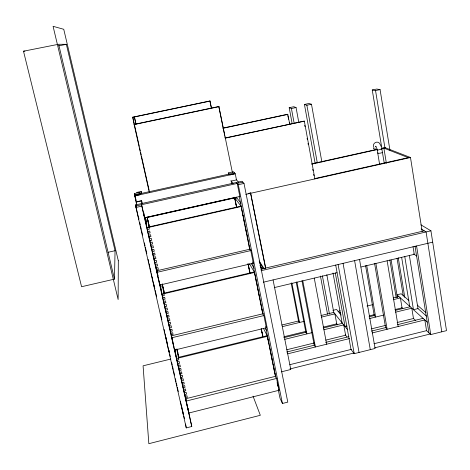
<?xml version="1.0" encoding="UTF-8"?>
<svg xmlns="http://www.w3.org/2000/svg" width="470" height="470" viewBox="0 0 470 470"><rect width="100%" height="100%" fill="white"/><g stroke="black" fill="none" stroke-linecap="round" stroke-linejoin="round"><path stroke-width="0.7" d="M114.469 279.121L115.056 250.704L66.364 44.327L58.621 44.256L114.469 279.121L81.574 286.729L23.5 51.212L57.904 44.397M373.421 147.092C372.199 142.404 378.802 139.837 380.342 144.801M374.044 147.756L373.515 148.203A2.444 0.864 -6.5 0 0 374.279 148.937L375.377 149.025A2.321 0.817 -6.5 0 0 377.14 148.72M379.548 163.983L377.263 150.189L381.875 149.155L384.254 163.184M136.588 208.797L135.683 204.844L135.953 207.446L186.267 427.9L191.778 426.502L187.788 407.978M278.387 390.241L279.979 398.119L282.423 403.489L287.787 402.126L244.001 183.429L242.032 181.238L135.695 204.885M275.919 376.206L185.697 398.754L186.143 401.116L188.846 413.024L278.974 390.276M281.307 371.852L290.783 369.49L273.064 279.909M335.709 265.068L351.008 349.457L354.21 353.669L375.101 348.458L359.527 259.458M426.278 330.404L430.755 334.57L446.5 330.645L430.931 230.811L420.897 224.819M185.515 397.943L187.336 397.485L186.954 395.793L185.133 396.245L184.986 395.481M186.138 401.08L276.971 378.35M183.588 389.436L185.415 388.984L185.797 390.688L183.976 391.14M289.843 364.673L351.519 349.328M374.026 343.729L426.554 330.663L424.827 319.941L372.14 332.966M290.154 368.915L354.145 352.958M374.766 347.818L430.22 333.988M179.71 372.316L181.543 371.864L181.931 373.585L180.098 374.038L179.963 373.315M286.765 349.745L314.418 342.93M325.763 340.127L345.615 335.233L343.735 324.882L323.824 329.764M371.517 328.847L385.747 325.34M397.127 322.532L413.483 318.495L411.796 308.203L395.57 312.174M286.712 352.024L314.994 345.039M325.598 342.419L348.934 336.661M371.382 331.115L386.252 327.443M397.579 324.647L423.071 318.355M287.699 353.839L349.568 338.547M181.655 380.894L183.482 380.441L183.094 378.732L181.267 379.184L181.132 378.456M182.043 382.609L183.87 382.157L184.258 383.867L182.43 384.319L182.29 383.579M381.605 149.231L381.94 149.143M177.366 361.971L179.199 361.518L179.593 363.251L177.754 363.698L177.625 362.999M283.962 336.749L306.07 331.338M323.184 327.149L336.737 323.836L334.904 313.86L321.468 317.127M369.461 315.828L374.42 314.612M394.959 309.589L402.044 307.856L400.393 297.933L393.29 299.66M283.78 337.695L306.411 332.155M323.389 327.995L342.483 323.325M369.032 316.821L374.707 315.435M395.282 310.394L410.181 306.745M284.708 339.346L312.444 332.548M369.473 318.572L383.59 315.112M347.001 326.01L345.027 326.497L335.28 272.876M332.854 310.376L336.579 309.471L341.179 315.07M266.355 327.778L174.576 350.068L171.797 337.807L171.438 335.821L263.37 313.678M281.818 325.04L298.891 320.893M320.945 315.535L333.747 312.421M338.13 311.357L340.251 310.84M393.249 297.962L398.901 296.588M282.582 326.591L304.02 321.374M339.305 312.791L340.727 312.444M367.011 306.052L372.692 304.672M170.868 359.039L143.08 365.819L148.837 443.692L260.321 415.292L253.03 396.145M178.289 357.37L267.171 335.686L267.841 338.036M171.239 334.946L173.089 334.499L172.696 332.742L170.839 333.189M171.785 337.765L263.647 315.617M168.448 322.632L170.304 322.191L170.704 323.953L168.847 324.394M165.64 310.247L167.508 309.801L167.103 308.026L165.234 308.467L165.135 307.879M166.039 312.021L167.907 311.575L168.307 313.349L166.445 313.79L166.339 313.196M274.556 287.54L336.996 272.7M361.025 266.995L414.264 254.341L413.03 246.685M162.814 297.774L164.688 297.334L165.093 299.12L163.219 299.56M163.625 301.346L165.493 300.906L165.898 302.686L164.03 303.132L163.93 302.557M263.347 282.206L432.7 242.156M159.835 285.049L253.318 263.212M260.415 267.771L261.837 267.436M260.956 269.146L424.257 230.835M163.777 293.204L254.293 271.954L254.887 274.903M261.097 270.697L430.931 230.811M162.409 295.988L164.283 295.548L162.203 284.403M154.436 260.803L156.328 260.368L156.739 262.19L154.847 262.624M155.259 264.44L157.15 264.005L157.562 265.82L155.67 266.261M250.404 249.1L156.698 270.791L159.847 285.09L159.242 281.53M156.951 272.33L251.321 250.457M151.54 248.019L153.437 247.59L153.02 245.757L151.123 246.186M151.951 249.852L153.849 249.417L154.266 251.25L152.368 251.679L152.292 251.215M108.012 252.308L115.056 250.704M148.79 226.922L240.993 206.148M147.786 231.463L149.695 231.034L150.112 232.879L148.203 233.308M148.62 235.153L150.529 234.724L150.946 236.569L149.037 236.998L148.972 236.563M248.089 193.493L250.874 192.87M314.871 178.547L409.905 157.28M245.757 194.38L410.486 157.509L422.178 231.422M240.993 203.31L236.298 197.194L145.406 217.551L146.946 227.768L241.263 206.506L234.536 197.588M239.847 196.483L144.596 217.816L143.885 212.934M311.968 163.766L377.028 149.343M381.317 148.391L384.895 147.598L410.486 157.509M311.604 164.142L377.498 149.536M381.082 148.743L385.382 147.786M135.806 205.995L242.867 182.172M135.953 207.446L141.823 206.142L141.47 203.604M236.422 182.53L238.29 184.698L244.001 183.429M136.453 192.494L141.176 191.454L141.664 193.599M142.228 203.528L141.629 200.878L136.188 202.082L134.755 195.808L134.526 193.558L139.895 192.371L140.219 193.805M228.584 174.37L228.291 172.937L233.525 171.779L235.235 173.718L134.773 195.89L134.667 194.874L140.084 193.681L140.219 194.645L134.767 195.849M234.501 172.895L134.673 194.915L136.535 203.075M225.206 137.927L304.331 121.113L314.882 178.911L314.483 178.635M225.424 138.121L304.331 121.113M292.123 123.51L289.191 107.701L293.768 106.725L296.059 107.536L298.844 122.676M315.194 163.648L304.437 104.452L308.996 103.476L311.481 104.246L321.891 162.038M381.893 148.485L372.252 89.987L376.728 89.036L380.071 89.611L389.953 150.277M289.191 107.701L291.424 108.529L296.059 107.536M304.437 104.452L306.863 105.233L311.481 104.246M372.252 89.987L375.542 90.575L380.071 89.611M222.886 128.104L287.658 114.239L289.837 124.362M223.08 128.263L287.975 114.369M232.409 172.596L218.838 106.508L134.091 124.391L149.313 192.342M219.049 106.637L134.12 124.562L132.752 117.171L209.908 100.974L211.541 108.218M132.781 117.312L210.084 101.079M377.557 150.136L377.263 150.189M58.538 45.878L66.364 44.327M23.5 51.212L24.945 51.118M408.277 157.644L383.89 148.121L386.363 163.202M376.153 146.575L375.554 146.17L376.552 147.938M421.144 228.931L426.084 231.951L441.782 331.82M413.635 253.894L416.602 256.003M417.243 305.083L426.049 312.773M408.888 300.565L401.21 293.785L396.939 294.819L427.207 322.085M417.666 308.32L426.443 316.069M401.774 307.603L402.837 308.596M413.494 318.507L415.627 320.493M236.204 179.546L238.554 182.254M228.291 172.937L229.924 174.893L235.229 173.677L236.486 179.904L231.181 181.079L231.734 183.782M230.911 180.721L233.155 183.453M333.582 312.215L347.559 329.664M336.273 323.237L337.607 324.952M345.168 334.663L346.948 336.943M234.894 199.327L235.135 199.656M241.633 208.345L241.363 207.975L241.609 209.197M235.247 201.066L235.493 201.395M241.733 209.808L242.009 210.178M235.599 202.799L235.846 203.134M235.952 204.532L236.199 204.873M242.473 213.462L242.749 213.844M236.304 206.265L236.551 206.606M242.837 215.289L243.113 215.671M243.484 217.498L243.207 217.111L243.854 219.326M243.942 220.753L244.224 221.147M244.312 222.574L244.594 222.974M244.958 224.789L244.676 224.39L244.923 225.6M245.328 226.611L245.046 226.205L245.411 228.02M245.781 229.83L246.063 230.247M246.145 231.645L246.427 232.062M246.791 233.872L246.509 233.449L247.161 235.682M247.238 237.062L247.525 237.491M247.608 238.872L247.89 239.3M248.254 241.11L247.972 240.669L248.213 241.874M248.33 242.473L248.618 242.914M259.146 260.979L264.257 268.887M249.059 246.069L249.347 246.515M259.499 262.589L263.47 268.758M249.423 247.866L249.711 248.319M259.957 265.427L262.284 269.075M249.787 249.658L250.075 250.116M252.584 262.043L253.33 263.253L250.78 250.628L249.905 249.259L239.183 196.213M251.209 263.388L254.182 268.323M249.447 263.799L254.587 272.453L162.003 294.202L160.399 284.82M254.652 273.728L254.946 274.233M255.31 276.007L255.01 275.496L255.662 277.776M248.272 265.145L248.542 265.603M248.612 266.825L248.883 267.289M255.721 279.033L256.021 279.55M248.953 268.505L249.223 268.969M256.079 280.801L256.379 281.318M249.294 270.18L249.564 270.649M256.738 283.087L256.438 282.564L257.096 284.855M257.507 287.851L257.807 288.386M257.86 289.608L258.165 290.149M258.518 291.905L258.212 291.365L258.571 293.121M258.923 294.872L259.228 295.424M259.276 296.629L259.587 297.181M259.939 298.932L259.634 298.38L259.986 300.124M260.339 301.875L260.65 302.439M260.691 303.62L261.003 304.19M261.355 305.935L261.044 305.365L261.396 307.11M261.749 308.849L262.06 309.424M262.101 310.588L262.413 311.169M262.765 312.914L262.454 312.327L262.8 314.066M290.102 368.204L290.783 369.49M265.714 326.544L266.361 327.819L263.899 315.599L262.947 313.825L252.725 263.229M265.28 328.101L266.613 330.692M263.529 328.524L267.495 336.32L176.579 358.51L175.028 350.021M267.865 339.117L268.188 339.757M268.211 340.832L268.534 341.473M268.881 343.188L268.558 342.542L268.905 344.252M261.226 328.888L262.842 335.985L262.548 335.386M261.561 330.516L261.849 331.103M269.574 346.613L269.016 344.821M261.89 332.137L262.184 332.731M269.921 348.323L269.592 347.665L269.821 348.805M262.219 333.765L262.513 334.358M269.939 349.375L270.262 350.032M270.608 351.742L270.056 349.939M270.955 353.446L270.626 352.782L270.855 353.916M271.302 355.15L270.973 354.48L271.313 356.184M271.66 357.882L271.989 358.557M272.001 359.573L272.33 360.255M272.676 361.953L272.341 361.271L272.688 362.963M273.029 364.655L273.358 365.349M273.37 366.347L273.699 367.041M274.045 368.733L272.8 363.527M274.051 369.726L274.386 370.425M274.392 371.412L274.727 372.117M275.067 373.803L274.733 373.098L275.073 374.778M275.749 377.175L275.185 375.342M277.018 382.733L277.782 384.372M277.523 385.253L278.293 386.904M278.41 389.078L278.98 390.317L276.595 378.485L275.579 376.335L265.838 328.125M380.536 145.16L381.047 146.305M134.526 193.558L135.994 199.997M139.655 222.239L140.301 225.089M140.63 226.517L141.282 229.366M141.605 230.793L142.58 235.071M144.372 242.914L145.019 245.769M145.347 247.191L146.81 253.612M148.115 259.311L148.761 262.166M149.09 263.594L149.736 266.443M150.065 267.871L151.04 272.148M154.248 286.207L154.894 289.038M155.218 290.454L156.669 296.829M160.388 313.12L161.845 319.494M164.106 329.411L164.753 332.243M165.076 333.659L165.722 336.491M166.186 338.529L165.875 337.16L166.192 339.158M166.498 339.904L167.126 342.642M168.836 350.15L169.488 353.005M169.817 354.433L170.304 356.577M171.609 362.294L172.261 365.149M172.584 366.577L173.236 369.438M173.565 370.865L174.54 375.154M175.357 378.726L176.009 381.581M176.332 383.009L176.984 385.87M177.313 387.298L178.289 391.581M183.87 416.032L184.481 418.723M135.795 205.948L138.809 219.155L138.679 217.963M151.246 273.652L154.16 286.418L153.843 284.25M166.339 339.804L169 351.466L168.765 350.021M180.639 402.455L183.365 414.405M162.326 284.039L162.673 285.672M149.513 227.439L147.269 217.516L234.783 197.911L236.786 207.763M162.285 283.974L164.459 293.574M176.949 348.863L178.923 357.599M140.207 194.604L139.895 192.371M145.436 217.698L146.458 222.216M160.722 285.19L161.046 286.612M175.586 350.837L175.339 349.745L175.457 350.379M156.962 270.743L157.28 272.018M171.521 335.004L171.767 336.209M157.432 273.352L157.703 274.539M171.979 337.542L172.237 338.7M186.073 399.729L186.326 400.845M157.873 275.567L157.38 273.264L157.468 273.769M171.961 337.607L172.59 340.638L172.008 337.419M186.379 401.474L186.76 403.16L186.42 401.374M144.125 215.331L144.419 216.629M144.596 217.387L156.904 271.695L156.821 271.19M158.302 277.858L158.93 280.643M159.571 283.475L171.503 336.115M172.314 339.546L172.825 341.943M173.289 344.005L173.9 346.701M174.705 350.232L185.773 399.071M185.903 399.641L186.155 400.769M186.285 401.333L186.755 403.26M141.623 204.703L144.607 217.857M141.823 206.142L191.778 426.502M132.752 117.171L139.279 146.305M139.637 147.921L140.272 150.77M140.595 152.192L141.229 155.041M141.546 156.463L149.149 190.356M135.994 124.086L134.408 116.971L135.877 124.015M248.195 263.917L250.134 273.452M234.459 197.206L236.504 207.246M247.954 263.582L249.993 273.599M261.203 328.759L262.8 336.62M209.908 100.974L211.377 108.165M238.29 184.698L282.423 403.489M237.221 183.47L239.853 196.525M241.856 210.419L242.103 211.635M242.226 212.246L243.084 216.505M243.701 219.543L244.559 223.785M245.534 228.626L246.386 232.85M246.997 235.864L247.849 240.07M248.454 243.072L248.695 244.271M248.818 244.87L249.664 249.059M255.486 277.852L256.315 281.976M256.914 284.914L257.149 286.089M257.266 286.676L258.095 290.777M258.688 293.703L259.516 297.792M260.104 300.712L260.926 304.783M261.514 307.691L262.336 311.751M267.636 337.971L268.441 341.972M271.431 356.748L272.23 360.707M273.822 368.598L274.621 372.534M218.838 106.508L224.672 135.284M224.96 136.723L225.253 138.162M236.298 197.194L236.533 198.352M265.762 268.247L250.569 192.941L265.603 268.476M291.846 282.946L299.478 322.479L298.509 320.987L291.183 283.081M296.934 281.982L306.898 333.912L305.847 332.29L296.206 282.071M302.792 280.831L315.388 346.995L314.236 345.227L301.975 280.854M178.676 356.513L178.189 354.233L178.312 354.873M177.566 351.595L177.449 350.961L177.942 353.234M177.078 349.322L177.196 349.956M176.82 349.586L178.812 359.791L176.973 360.243L176.843 359.55M187.9 408.031L188.846 413.024M186.091 399.935L186.232 400.704M186.907 403.936L187.489 407.044M320.44 276.072L327.525 314.224M287.922 115.661L288.586 119.227M289.25 122.788L289.514 124.215M314.26 278.105L326.644 344.21M184.604 393.784L184.745 394.547L186.567 394.089L186.185 392.391L184.363 392.844L184.216 392.086M182.677 385.282L182.818 386.029L184.639 385.57L185.027 387.28L183.2 387.732L183.065 386.986M326.826 274.768L333.853 312.973M291.424 108.529L294.226 123.669M322.391 275.82L329.464 314.042M180.744 376.74L180.874 377.469L182.707 377.016L182.319 375.301L180.486 375.753L180.351 375.031M179.188 369.884L179.317 370.595L181.15 370.143L180.762 368.421L178.929 368.874L178.8 368.163M333.007 272.994L342.095 322.837M304.742 125.284L305.001 126.724M307.11 138.262L307.374 139.702M308.032 143.309L308.296 144.748M312.773 169.265L313.038 170.704M313.696 174.311L313.954 175.751M178.406 366.447L178.535 367.152L180.374 366.7L179.981 364.973L178.148 365.425L178.018 364.72M338.106 264.528L354.21 353.669M306.863 105.233L317.303 162.849M164.2 292.446L163.725 290.237L163.819 290.754M163.437 289.062L162.961 286.859L163.055 287.37M343.059 263.353L359.039 352.465M171.521 334.716L171.779 336.15M172.707 341.291L173.054 343.218M171.914 337.801L172.032 338.447M170.328 330.804L170.44 331.432L172.296 330.992L171.903 329.229L170.046 329.676L169.934 329.047M169.535 327.29L169.647 327.919L171.503 327.473L171.104 325.716L169.247 326.156L169.135 325.534M354.597 260.627L370.289 349.656M167.937 320.258L168.049 320.869L169.911 320.423L169.511 318.66L167.649 319.101L167.537 318.495M167.138 316.727L167.244 317.332L169.106 316.892L168.707 315.117L166.844 315.564L166.738 314.965M365.584 265.75L374.238 315.546L375.659 317.056L366.7 265.409M185.585 424.028L186.267 427.9M164.735 306.105L164.835 306.693L166.703 306.246L166.298 304.466L164.429 304.913L164.33 304.331M182.865 411.526L183.353 414.37M181.508 405.575L182.008 408.459M160.811 285.578L160.899 286.089M375.888 263.464L387.139 329.259L385.588 327.608L374.619 263.611M180.439 401.286L180.645 402.496M391.122 260.016L397.409 297.622M389.859 259.922L396.151 297.492M387.121 260.791L398.172 326.527M157.115 271.026L157.197 271.519M157.468 273.123L157.961 276.084M158.161 277.306L158.396 278.698M398.255 257.748L404.805 297.422M397.044 258.347L403.278 296M157.045 271.243L157.127 271.742M156.41 269.38L156.492 269.886L158.378 269.451L157.973 267.636L156.081 268.07L155.999 267.571M404.764 256.491L413.465 309.701L417.983 308.596L409.346 255.398M375.542 90.575L384.901 147.656M401.656 257.442L409.681 306.299M149.249 226.276L148.79 224.137L148.849 224.525M148.455 222.774L147.997 220.647L148.062 221.023M147.21 217.146L149.272 229.184L147.363 229.613L147.304 229.196M153.943 258.5L154.019 258.982L155.917 258.547L155.505 256.726L153.608 257.161L153.531 256.685M416.567 245.969L430.755 334.57M415.022 246.174L428.946 332.883M153.12 254.863L153.197 255.333L155.088 254.899L154.677 253.077L152.779 253.512L152.703 253.042M167.361 343.858L167.602 345.321M150.635 243.901L150.706 244.353L152.609 243.918L152.192 242.085L150.288 242.514L150.218 242.068M149.807 240.235L149.871 240.681L151.775 240.246L151.358 238.408L149.454 238.836L149.389 238.402M146.199 221.053L146.252 221.429M145.8 219.302L145.859 219.678M141.176 191.454L141.47 193.399M141.999 203.492L141.593 200.667L136.159 201.871L136.541 205.431M152.304 277.218L152.503 278.622M138.644 217.704L138.803 219.108M382.351 152.221A2.391 0.429 -9.6 0 1 379.913 153.191A2.391 0.429 -9.6 0 1 378.009 152.868M118.317 260.785L118.14 299.572L53.075 26.308L63.75 29.287L118.317 260.785"/></g></svg>
